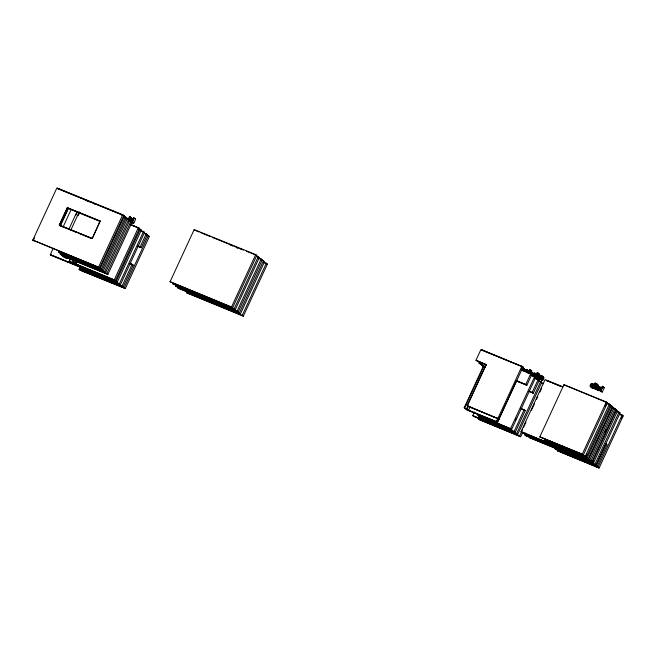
<?xml version="1.0" encoding="UTF-8"?>
<svg xmlns="http://www.w3.org/2000/svg" width="656" height="656" viewBox="0 0 656 656"><rect width="100%" height="100%" fill="white"/><g stroke="black" fill="none" stroke-linecap="round" stroke-linejoin="round"><path stroke-width="0.98" d="M531.606 375.617L532.697 373.469L531.581 372.28M524.997 371.501C525.923 369.771 523.537 367.672 521.881 368.065M526.948 372.337C522.471 368.902 531.139 369.582 527.317 372.961M591.63 386.655L592.409 388.09L594.074 387.63M538.453 378.791L536.452 377.356L537.92 374.633L539.937 375.175C535.558 373.502 542.25 379.685 536.936 377.553L539.371 379.258L540.601 378.832M599.371 389.213C599.297 386.466 603.135 387.77 600.576 390.017L599.371 389.213L601.199 391.083M600.888 390.443L601.101 389.664M592.368 384.121C590.974 391.452 589.104 379.758 594.115 385.63M540.536 376.011C543.972 376.478 536.026 378.34 541.233 379.078C542.069 378.504 538.256 377.881 540.823 377.569C542.914 378.086 542.422 374.863 540.503 375.503L540.249 376.06L542.053 377.241L540.273 376.068M540.126 379.242L537.526 377.2L537.69 375.929C538.904 379.693 547.604 379.791 541.741 375.757M129.806 221.359C129.929 216.66 133.34 220.244 133.611 217.776L135.62 219.211L133.627 223.532L131.618 222.097L132.684 219.776L130.355 217.792L129.995 216.513L129.585 216.349L128.207 219.325M129.585 216.349L132.045 218.653M523.07 370.911L523.709 369.221L523.16 368.213M600.355 390.591L598.969 389.828L599.281 387.835L600.404 386.958L601.601 387.803L602.315 386.261L602.807 386.466L604.324 387.704L602.331 392.017L600.355 390.591L600.814 390.779L602.807 386.466M601.872 391.829L596.566 388.147L596.96 387.286C599.035 387.54 597.345 390.049 596.566 388.147M594.803 383.416L595.279 383.153L598.124 385.974C592.622 380.767 594.631 385.679 597.821 385.343M595.279 383.153C594.861 384.293 597.526 382.989 596.607 384.736L596.206 384.031L594.935 383.981M596.796 384.391L598.239 385.572M32.8 240.088L56.883 187.969L122.746 214.725L123.812 215.586L99.728 267.705L32.8 240.088L99.728 267.705M34.629 237.636L33.366 240.375L34.12 240.998M67.281 207.665L68.339 208.534L60.311 225.902L59.253 225.041L67.281 207.665L100.261 221.121L67.429 207.788L59.401 225.164L92.234 238.497L99.835 222.04M138.367 228.485L141.311 230.117L117.227 282.236L51.365 255.487L50.299 254.618L53.259 248.222M62.976 227.189L71.004 209.813M68.954 229.108L76.982 211.732M75.965 215.02L77.219 212.306M70.807 230.117L79.253 211.822M78.13 215.775L79.392 213.028M65.215 254.421L64.37 256.25L59.975 253.847L64.075 257.185L66.945 258.349L65.428 257.111L107.904 274.364L131.987 222.245L128.781 220.572M70.274 262.146L69.216 261.285L70.487 258.538M70.635 258.661L69.364 261.408L73.882 263.245L72.972 262.498L74.243 259.751M69.216 261.285L73.316 262.949L72.562 262.334L73.406 260.498M73.964 260.793L73.119 262.621L75.169 263.458M76.293 260.58L75.022 263.335L75.932 264.073L114.857 280.194M130.06 224.098L139.498 228.362L115.415 280.489L76.186 264.122L75.432 263.499L76.276 261.67M76.186 264.122L77.457 261.375M92.234 238.497L100.106 220.998M146.452 234.799L149.404 236.431L125.321 288.55L80.18 270.215L79.114 269.345L80.385 266.598M79.269 269.468L80.54 266.721M130.339 263.491L133.225 265.098L123.189 286.82L80.713 269.559L79.655 268.698L80.499 266.869M98.662 266.844L122.746 214.725M124.345 216.021L125.411 216.89L101.327 269.009L100.261 268.148L124.345 216.021L120.573 214.496M126.387 217.685L127.444 218.546L103.361 270.666L102.303 269.805L126.387 217.685L124.517 216.923M128.658 219.53L129.716 220.4L105.632 272.519L104.575 271.658L128.658 219.53L125.829 218.382M128.371 220.277L129.65 217.505L130.355 217.792M128.879 220.982L129.076 220.564M129.888 221.507L131.167 218.743L129.65 217.505M130.306 221.556L131.93 219.047L131.167 218.743M107.904 274.364L106.838 273.503L130.921 221.384M133.627 223.532L132.11 222.294L134.103 217.981M133.135 223.327L133.849 221.785M114.357 279.62L138.441 227.501M117.227 282.236L116.161 281.375L140.245 229.256M143.484 231.609L144.541 232.47L120.458 284.589L119.4 283.728L143.484 231.609L140.384 230.412M123.189 286.82L122.123 285.95L132.159 264.237M146.206 233.831L147.272 234.692L141.253 247.722L140.187 246.861L146.206 233.831L144.32 233.06M125.321 288.55L124.255 287.681L148.338 235.561M170.084 281.711L194.168 229.592L255.725 254.594L256.791 255.463L232.708 307.582L170.084 281.711L232.708 307.582M231.642 306.721L255.725 254.594M258.284 256.676L259.341 257.546L235.258 309.665L234.2 308.804L258.284 256.676L256.389 255.906M261.17 259.03L262.236 259.899L238.153 312.018L237.087 311.157L261.17 259.03L258.333 257.874M263.433 260.875L264.499 261.736L240.416 313.863L239.35 312.994L263.433 260.875L261.539 260.104M266.336 263.236L267.394 264.106L243.31 316.225L242.253 315.356L266.336 263.236L263.499 262.088M486.342 364.949L475.953 360.292L480.971 349.435L523.07 366.975L497.396 422.226L467.031 409.893L464.604 407.909L483.669 366.647L479.265 363.063M525.554 384.342L526.309 384.965L516.461 380.964L497.551 422.349L466.769 409.844L464.194 407.745L483.259 366.483L478.7 362.776L481.578 363.941L485.366 367.032M467.146 405.728L498.986 419.094L467.146 405.728L486.211 364.465L467.293 405.851M467.925 405.998L466.654 408.745L468.318 410.107L496.641 421.611L498.33 417.938M469.852 407.409L468.581 410.148L467.064 408.909L468.335 406.162M538.888 380.619L541.815 382.243L517.732 434.362L473.821 416.527L472.763 415.658L474.452 412.001M522.004 366.105L496.485 421.48L497.551 422.349M528.178 372.969L529.777 369.517L530.269 369.722L531.786 370.952L530.319 374.207M528.621 373.28L529.835 371.501L530.63 372.132L530.179 373.551M532.09 373.19L529.646 371.058L530.269 369.722M530.827 373.526L531.893 374.396L526.875 385.252L525.809 384.391L530.827 373.526L521.52 369.746M533.246 375.15L533.648 374.289C535.722 374.543 534.025 377.052 533.246 375.15L534.763 376.388M536.05 375.47C531.893 372.592 534.697 373.928 535.895 373.526L533.689 373.133L532.401 375.716L533.484 376.208M531.991 375.773L535.747 377.298L511.664 429.418L510.598 428.548L535.165 375.527L533.648 374.289M535.353 375.109L536.378 374.724M515.321 419.979L516.174 418.151M537.248 372.551L539.257 373.994L537.248 372.551L535.255 376.872L537.264 378.307L534.681 376.429L530.934 374.904M535.747 377.069L537.74 372.756M524.177 409.721L525.243 410.59L515.206 432.304L514.14 431.435L524.177 409.721L520.528 408.237M538.223 379.316L539.289 380.185L533.271 393.215L532.205 392.345L538.223 379.316L535.411 378.176M540.593 377.512C537.953 375.691 541.052 376.954 541.462 376.413L541.11 376.159M517.732 434.362L516.674 433.501L540.757 381.374M540.938 379.553L542.25 380.324L543.02 379.726L540.314 377.512M522.348 432.591L521.02 431.681L545.103 379.562L562.979 386.819M522.791 432.189L520.675 436.757L519.609 435.896L522.57 429.491M523.414 427.663L525.948 422.177M531.442 410.287L534.402 403.891M536.51 399.315L537.781 396.577M539.896 392.001L541.585 388.344M593.696 461.053L592.852 462.882L525.956 435.707L524.636 434.805L525.481 432.968M539.822 436.847L563.906 384.728L606.374 401.98L582.29 454.1L539.822 436.847L583.356 454.961L607.44 402.841L606.119 401.931M590.638 385.662L594.738 388.934L593.221 387.696L594.451 385.277L595.197 385.334L595.607 385.917L594.541 388.229L596.55 389.664L594.541 388.229M595.033 388.434L596.46 385.334L595.812 385.474L595.123 384.687L593.795 385.22L592.729 387.499L593.221 387.696M597.731 390.148L595.722 388.713L597.19 385.99L599.215 386.532C594.836 384.859 601.519 391.042 596.214 388.91L598.641 390.615L599.871 390.189M597.239 389.951L598.215 387.827M605.185 406.212L606.874 402.554M609.367 404.129L610.424 404.998L586.341 457.117L585.283 456.256L609.367 404.129L606.57 402.997M587.046 454.083L585.783 456.83L544.808 439.873L545.562 440.488M611.335 405.679L612.401 406.54L588.317 458.667L587.251 457.798L611.335 405.679L609.449 404.908M589.801 460.053L588.735 459.192L612.819 407.064L613.885 407.934L589.801 460.053L522.086 432.55M615.016 408.86L616.074 409.729L591.991 461.849L590.933 460.979L615.016 408.86L612.86 408.048M604.947 432.296L606.218 429.557M616.435 410.18L617.493 411.05L593.409 463.169L592.352 462.308L616.435 410.18L614.549 409.418M619.01 412.107L620.076 412.968L595.992 465.096L594.926 464.227L619.01 412.107L617.132 411.345M596.025 465.424L606.062 443.71L607.12 444.571L597.091 466.293L554.984 448.753L597.091 466.293M622.134 415.043L623.2 415.912L599.117 468.031L598.051 467.17L622.134 415.043L619.338 413.911M621.371 418.364L622.634 415.625L620.01 414.239M132.635 221.031L131.323 219.407M534.902 374.83L535.394 374.223M598.715 388.008L600.068 387.942M531.696 374.789L531.959 374.322M526.309 370.558L527.645 371.526C528.113 369.361 524.439 370.574 527.834 371.788M527.178 372.378L527.465 371.927L525.431 371.107M592.319 386.63C594.303 385.482 592.516 382.136 590.753 384.031C588.44 386.983 592.663 386.769 593.836 387.86M522.504 370.706L522.963 370.099L520.93 369.279L522.447 370.509M521.594 369.074L523.144 369.697C523.611 367.532 519.937 368.746 523.332 369.959M601.437 388.368L600.994 388.787L597.887 386.392M543.111 378.151L541.995 378.184M599.346 389.976L598.477 389.951M536.255 377.503L535.001 377.446M541.446 379.447L543.02 379.726M535.599 374.133L536.583 374.264M593.057 384.752L594.566 385.367M596.017 385.867L596.853 386.048M529.646 371.058L530.704 371.271L532.697 373.469M521.782 370.214L521.118 370.181M542.02 376.733L543.447 377.126M599.141 387.097L599.904 387.261M593.344 385.203L593.885 385.359M528.375 371.493L528.908 371.657M239.834 248.665L240.531 248.968M533.804 376.38C535.616 376.831 535.657 373.928 533.836 373.871M238.415 248.034L238.932 248.312M237.128 247.689L236.504 247.263L237.259 247.878M604.324 387.704L602.315 386.261M595.722 388.713L596.214 388.91M196.177 230.846L199.022 231.994M200.916 232.765L210.387 236.611M212.282 237.382L237.849 247.771M239.743 248.542L243.532 250.075M246.369 251.232L256.791 255.463M230.404 244.811L230.838 245.303M232.011 245.467L232.511 245.672M256.504 256.389L259.341 257.546M258.448 258.357L262.236 259.899M482.029 350.304L523.07 366.975M531.786 370.952L529.777 369.517M264.557 262.949L267.394 264.106M607.44 402.841L563.906 384.728M607.235 403.325L609.867 404.703L607.062 403.563M609.186 404.867L611.835 406.253M609.572 405.392L612.401 406.54M521.258 369.705L530.573 373.485L532.27 374.904M521.479 370.107L531.893 374.396M546.432 380.472L561.503 386.597M546.169 380.431L549.933 381.956M552.754 383.104L561.216 386.54M611.999 407.171L613.885 407.934M530.655 374.855L535.181 377.003M613.622 408.663L615.517 409.434L614.754 408.819M536.452 377.356L536.936 377.553M613.245 408.573L616.074 409.729M535.14 378.127L538.724 379.89M534.591 378.274L539.289 380.185M617.263 411.829L620.076 412.968M538.625 380.57L541.257 381.956M538.445 380.808L541.815 382.243M619.469 414.395L623.2 415.912M540.897 382.637L543.693 383.768M135.62 219.211L133.611 217.776M57.949 188.83L123.812 215.586M86.633 200.703L89.462 201.851M93.234 203.385L96.063 204.533M125.575 217.792L127.444 218.546M475.953 360.292L486.367 364.588M486.227 364.843L476.51 360.587M127.83 219.629L129.716 220.4M128.592 220.801L132.11 222.294M131.331 222.597L131.823 222.794M483.259 366.483L485.038 367.204M516.485 380.603L525.809 384.391M516.616 381.087L526.875 385.252M130.446 224.623L138.941 228.075L138.178 227.46M131.028 224.918L139.498 228.362M138.859 229.059L140.745 229.83L139.99 229.206M138.49 228.969L141.311 230.117M141.147 231.027L143.984 232.183L143.221 231.56M140.769 230.937L144.541 232.47M144.443 233.544L147.272 234.692M146.19 234.75L148.838 236.135M529.121 391.156L532.205 392.345M528.711 391.361L533.271 393.215M100.229 221.482L68.191 208.403L60.163 225.779L77.047 232.642M138.367 246.115L140.187 246.861M138.047 246.049L140.687 247.435M137.604 246.246L141.253 247.722M520.913 408.77L524.677 410.295L523.923 409.68M521.594 409.106L525.243 410.59M59.253 225.041L92.078 238.374M78.917 233.405L91.266 238.481M130.019 263.425L132.66 264.811M129.839 263.663L133.225 265.098M234.2 308.804L172.643 283.794L235.258 309.665M237.087 311.157L175.529 286.147L238.153 312.018M239.35 312.994L177.792 287.992L240.416 313.863M468.056 406.466L498.421 418.807L497.666 418.184M242.253 315.356L186.443 292.691L243.31 316.225M582.79 454.674L540.38 437.134M585.283 456.256L544.242 439.586L586.341 457.117M464.194 407.745L467.064 408.909M587.251 457.798L544.783 440.545L588.317 458.667M521.02 431.681L588.735 459.192M521.586 431.976L589.236 459.766M590.933 460.979L548.457 443.727L591.991 461.849M510.598 428.548L477.765 415.215L511.664 429.418M524.636 434.805L592.352 462.308M525.702 435.666L593.409 463.169M514.14 431.435L478.437 416.937L515.206 432.304M594.926 464.227L529.269 437.56L595.992 465.096M472.763 415.658L516.674 433.501M598.051 467.17L557.018 450.5L599.117 468.031M519.609 435.896L478.577 419.225L520.675 436.757M100.261 268.148L60.664 252.06L101.327 269.009M102.303 269.805L58.392 251.97L103.361 270.666M104.575 271.658L64.969 255.569L105.632 272.519M106.838 273.503L64.108 256.209L60.541 254.134L64.329 257.226L66.387 258.062L64.87 256.824L107.338 274.077L106.584 273.462M72.562 262.334L75.432 263.499M70.126 262.023L115.415 280.489M50.299 254.618L116.161 281.375M119.4 283.728L79.794 267.64L120.458 284.589M79.655 268.698L122.123 285.95M79.114 269.345L124.255 287.681M80.024 270.092L124.755 288.263L124 287.64M524.677 369.443L522.365 367.95M537.69 377.356L538.56 377.38L538.51 376.413M596.681 385.367L596.32 384.646M596.575 383.76L598.092 384.998M596.361 383.612L598.223 385.244M596.091 383.563L597.608 384.801M600.609 387.524L602.126 388.762M594.918 383.006L597.846 385.457M600.445 387.524L601.962 388.762M595.509 383.719L597.534 385.252M600.289 387.565L601.806 388.803M595.738 384.113L598.124 385.974M600.133 387.655L601.65 388.893M594.812 383.735L596.952 385.425M597.501 386.425L599.133 387.622M595.123 384.687L597.042 386.22M597.386 386.499L598.903 387.737M594.91 384.621L596.427 385.859M597.288 386.614L598.805 387.852M597.198 386.769L598.674 388.106M599.469 388.721L600.986 389.959M594.697 385.17L596.214 386.409M599.395 388.983L600.912 390.213M592.671 383.727L594.402 385.146M594.574 385.203L596.091 386.441M592.409 383.58L595.968 386.515L594.238 385.539M596.96 387.286L598.477 388.524M592.114 383.498L594.672 385.638M599.387 389.41L601.372 391.173M591.819 383.473L593.344 384.711M599.543 389.73L602.331 392.017M598.215 389.123L599.732 390.361M599.978 390.468L601.495 391.706M598.969 389.828L601.281 391.673M591.474 384.088L592.991 385.318M597.878 389.361L599.395 390.599M591.302 384.211L592.827 385.449M596.796 388.557L599.207 390.664M597.501 389.451L599.018 390.689M591.146 384.391L592.663 385.63L592.179 386.671L590.662 385.433M596.361 388.582L598.821 390.673M596.599 388.992L598.641 390.615M590.646 385.867L592.811 387.696M590.703 386.048L593.295 388.155M591.491 386.966L593.008 388.204M590.146 386.04L592.712 388.18M590.252 386.31L592.409 388.09M590.408 386.532L592.147 387.95M612.565 407.023L613.319 407.638M616.173 410.139L616.935 410.763M564.463 385.015L565.226 385.63M542.077 376.044L543.701 377.462M542.25 376.421L543.767 377.659M542.266 376.618L543.783 377.856M542.241 376.823L543.758 378.061M539.937 375.175L543.258 377.782M540.806 375.986L543.685 378.266M538.584 374.51L540.101 375.749M541.995 377.298L543.512 378.537M538.355 374.502L539.872 375.74M538.125 374.543L541.216 376.938M541.774 377.487L543.291 378.725M538.609 375.035L540.134 376.273M538.346 375.027L539.863 376.265M541.487 377.594L543.004 378.832M538.223 375.068L539.74 376.306M538.117 375.142L539.634 376.38M541.143 377.61L542.66 378.848M538.018 375.257L539.535 376.495M540.823 377.569L542.34 378.807M537.928 375.412L542.069 378.766M534.542 372.87L536.059 374.109M537.879 375.519L539.396 376.749M540.142 377.544L542.799 379.775M534.566 373.395L536.083 374.633M537.69 375.929L539.207 377.167M539.913 377.79L541.43 379.02M534.296 373.387L535.821 374.625M534.181 373.428L535.698 374.658M541.233 379.078L542.75 380.316M533.689 373.133L535.591 374.732M533.976 373.617L535.493 374.847M539.347 377.922L540.88 379.357M533.886 373.772L536.329 375.658M538.937 377.766L541.954 380.275M530.474 371.148L532.41 372.69M538.781 377.905L541.659 380.177M531.04 371.673L532.557 372.911M531.139 371.927L532.656 373.166M538.42 378.069L539.937 379.307M538.223 378.094L539.749 379.332M529.835 371.501L532.688 373.797M537.19 377.421L539.552 379.316M537.321 377.635L539.043 379.086M527.391 369.894L530.966 372.731M527.121 369.812L529.564 371.698L526.866 369.779M527.391 370.427L529.039 371.772M526.62 369.804L528.137 371.042M522.504 366.679L481.529 349.73L482.291 350.345M526.153 370.033L528.072 371.583M522.889 368.065L525.062 369.869M522.619 367.983L525.177 370.148M522.717 368.508L525.226 370.46M522.356 368.434L524.046 369.681M522.192 368.459L525.218 370.788M522.053 368.516L523.57 369.754M523.619 369.902L525.136 371.132M531.95 392.304L532.705 392.919M481.315 363.9L484.981 366.884M587.751 458.372L545.341 440.84L546.104 441.455M582.036 454.059L583.356 454.961M590.671 460.938L591.433 461.553L549.015 444.022M592.089 462.267L592.852 462.882M597.796 467.121L598.551 467.744L557.575 450.787M510.343 428.507L511.098 429.131L478.331 415.51M513.886 431.394L514.64 432.017L479.003 417.224M516.411 433.452L517.174 434.075L473.32 415.953M519.355 435.846L520.11 436.47L479.134 419.512M236.693 247.32L237.456 247.943M236.168 247.238L237.087 247.853M231.593 245.36L232.355 245.975M194.168 229.592L195.234 230.461M129.929 216.816L133.504 219.719M129.995 217.054L131.717 218.481M131.651 219.071L133.168 220.301M131.528 219.137L133.053 220.375M123.246 215.299L57.449 188.256L58.204 188.879M124.091 215.98L124.845 216.603M126.124 217.636L126.887 218.259M128.396 219.489L129.158 220.104M130.667 221.334L131.421 221.958M145.952 233.782L146.706 234.405M98.408 266.803L99.163 267.418M100.762 268.722L61.229 252.347L61.984 252.97M102.803 270.379L58.95 252.257L59.712 252.872M105.075 272.232L65.534 255.856L66.297 256.48M119.9 284.302L80.36 267.935L81.114 268.55M121.868 285.909L122.623 286.524M116.661 281.949L50.865 254.913L51.619 255.528M80.212 268.985L80.975 269.608M600.822 391.468L600.396 390.779"/></g></svg>
